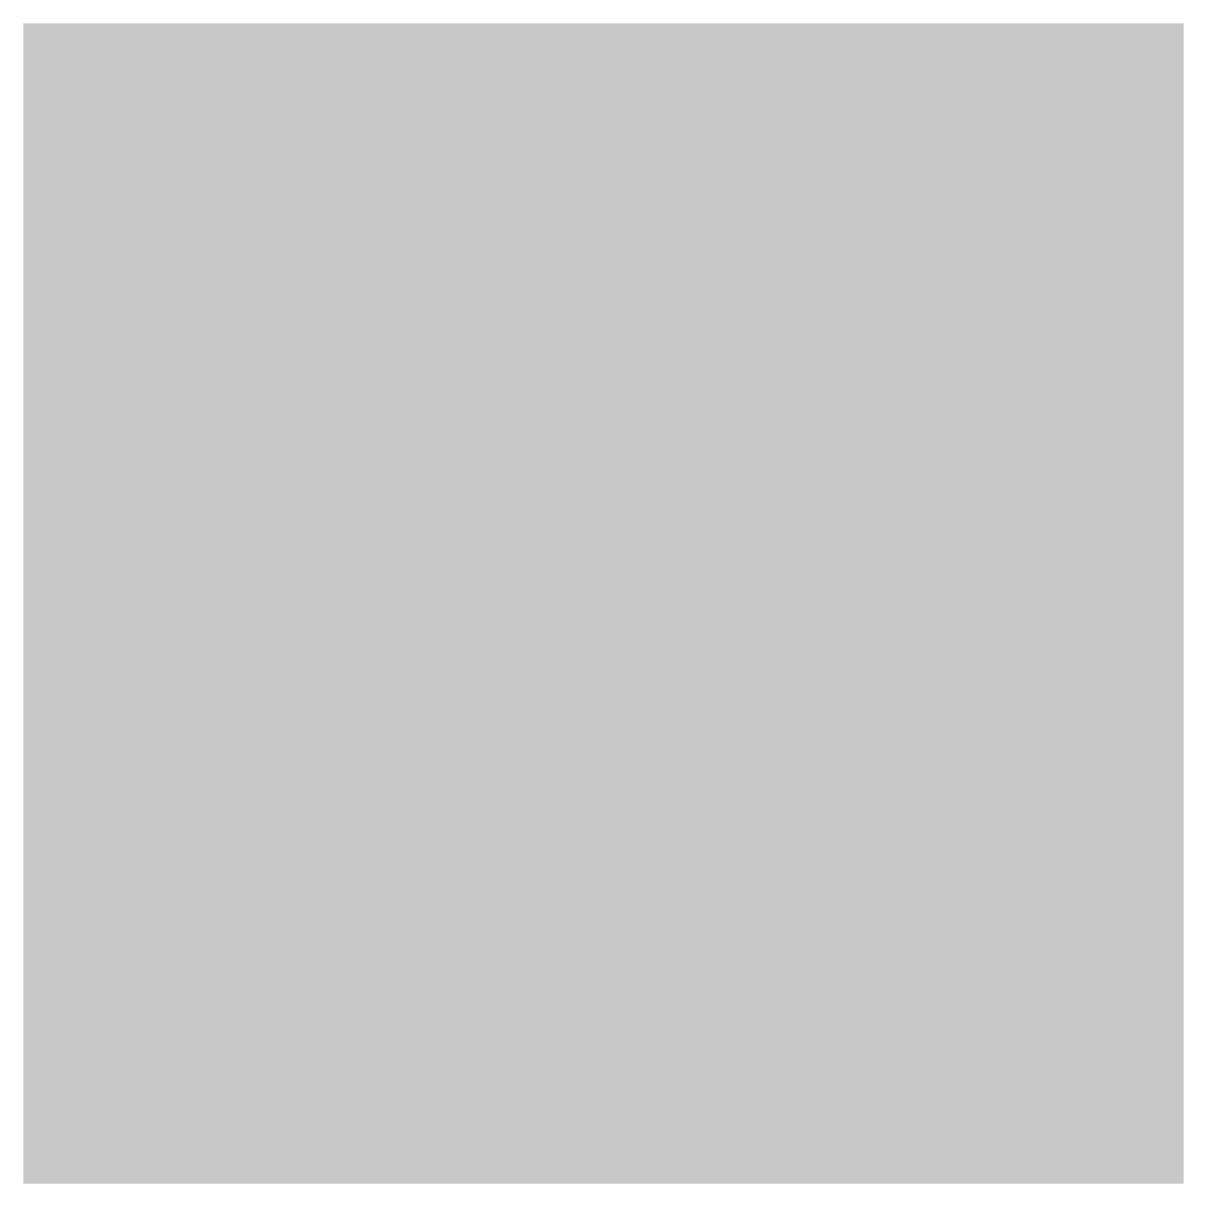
# Model space of a CAD drawing. Extents: x -0.05 to 2.05, y -0.05 to 2.05.
import ezdxf

# ---------------------------------------------------------------- set-up
doc = ezdxf.new("R2010")
doc.units = 0
doc.header["$MEASUREMENT"] = 0
doc.layers.get('0').update_dxf_attribs({"color": 3, "linetype": 'CONTINUOUS'})

msp = doc.modelspace()

# ---------------------------------------------------------------- hatches: boundary and pattern name
msp.add_hatch(color=255).paths.add_polyline_path([(0.05, 0.05), (1.95, 0.05), (1.95, 1.95), (0.05, 1.95)])

# ---------------------------------------------------------------- linework, layer by layer
at = {"const_width": 0.1}
msp.add_lwpolyline([(0, 0), (2, 0), (2, 2), (0, 2)], close=True, dxfattribs=at)
for points in [[(1, 2), (1, 1), (0, 0)], [(1, 1), (2, 0)]]:
    msp.add_lwpolyline(points, dxfattribs=at)

doc.saveas('drawing.dxf')
